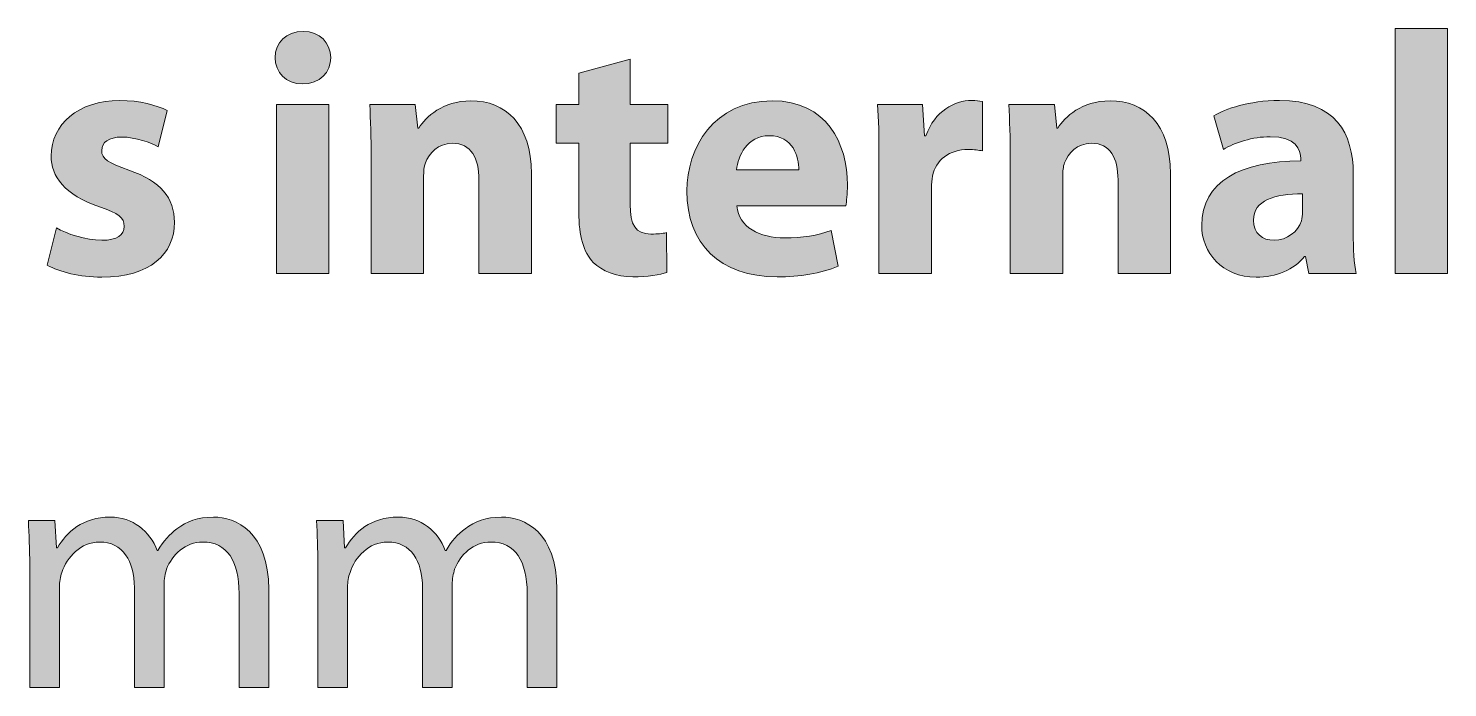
# Model space of a CAD drawing. Header units: inches. Extents: x 110 to 594, y -365 to 80.
# Drawn here: x 547.69 to 576.45, y -68.34 to -54.97 of the extents above; entities that cross this region are included whole.
import ezdxf

# ---------------------------------------------------------------- set-up
doc = ezdxf.new("R2010")
doc.units = ezdxf.units.IN
doc.header["$MEASUREMENT"] = 0
doc.layers.add('description', color=7, linetype='Continuous')

# ---------------------------------------------------------------- blocks, each defined once
blk = doc.blocks.new('block 25')
at = {"layer": 'description'}
h = blk.add_hatch(color=252, dxfattribs=at)
h.dxf.hatch_style = 2
edge = h.paths.add_edge_path()
edge.add_spline(control_points=[(553.819, -55.568), (553.819, -55.862), (553.602, -56.1), (553.245, -56.1), (552.91, -56.1), (552.693, -55.862), (552.693, -55.568), (552.693, -55.267), (552.917, -55.036), (553.26, -55.036), (553.602, -55.036), (553.813, -55.267), (553.819, -55.568)], knot_values=[0, 0, 0, 0, 1, 1, 1, 2, 2, 2, 3, 3, 3, 4, 4, 4, 4], degree=3, periodic=1)
h.paths.add_polyline_path([(552.721, -59.942), (552.721, -56.52), (553.784, -56.52), (553.784, -59.942)])
h = blk.add_hatch(color=252, dxfattribs=at)
h.dxf.hatch_style = 2
h.paths.add_polyline_path([(575.386, -54.973), (576.45, -54.973), (576.45, -59.942), (575.386, -59.942)])
h = blk.add_hatch(color=252, dxfattribs=at)
h.dxf.hatch_style = 2
edge = h.paths.add_edge_path()
edge.add_spline(control_points=[(559.888, -55.596), (559.888, -55.596), (559.888, -56.52), (559.888, -56.52), (559.888, -56.52), (560.651, -56.52), (560.651, -56.52), (560.651, -56.52), (560.651, -57.304), (560.651, -57.304), (560.651, -57.304), (559.888, -57.304), (559.888, -57.304), (559.888, -57.304), (559.888, -58.542), (559.888, -58.542), (559.888, -58.955), (559.993, -59.144), (560.308, -59.144), (560.455, -59.144), (560.525, -59.137), (560.623, -59.116), (560.623, -59.116), (560.63, -59.921), (560.63, -59.921), (560.497, -59.97), (560.238, -60.012), (559.944, -60.012), (559.602, -60.012), (559.314, -59.893), (559.14, -59.718), (558.944, -59.515), (558.846, -59.186), (558.846, -58.703), (558.846, -58.703), (558.846, -57.304), (558.846, -57.304), (558.846, -57.304), (558.391, -57.304), (558.391, -57.304), (558.391, -57.304), (558.391, -56.52), (558.391, -56.52), (558.391, -56.52), (558.846, -56.52), (558.846, -56.52), (558.846, -56.52), (558.846, -55.883), (558.846, -55.883), (558.846, -55.883), (559.888, -55.596), (559.888, -55.596)], knot_values=[0, 0, 0, 0, 1, 1, 1, 2, 2, 2, 3, 3, 3, 4, 4, 4, 5, 5, 5, 6, 6, 6, 7, 7, 7, 8, 8, 8, 9, 9, 9, 10, 10, 10, 11, 11, 11, 12, 12, 12, 13, 13, 13, 14, 14, 14, 15, 15, 15, 16, 16, 16, 17, 17, 17, 17], degree=3, periodic=1)
h = blk.add_hatch(color=252, dxfattribs=at)
h.dxf.hatch_style = 2
edge = h.paths.add_edge_path()
edge.add_spline(control_points=[(548.262, -59.018), (548.458, -59.137), (548.864, -59.27), (549.179, -59.27), (549.501, -59.27), (549.634, -59.165), (549.634, -58.99), (549.634, -58.808), (549.529, -58.724), (549.137, -58.591), (548.423, -58.353), (548.15, -57.969), (548.157, -57.563), (548.157, -56.919), (548.703, -56.436), (549.55, -56.436), (549.949, -56.436), (550.298, -56.534), (550.508, -56.639), (550.508, -56.639), (550.326, -57.374), (550.326, -57.374), (550.172, -57.29), (549.871, -57.178), (549.585, -57.178), (549.326, -57.178), (549.179, -57.283), (549.179, -57.451), (549.179, -57.619), (549.312, -57.703), (549.731, -57.85), (550.382, -58.073), (550.648, -58.409), (550.655, -58.906), (550.655, -59.55), (550.158, -60.019), (549.179, -60.019), (548.731, -60.019), (548.332, -59.914), (548.073, -59.774), (548.073, -59.774), (548.262, -59.018), (548.262, -59.018)], knot_values=[0, 0, 0, 0, 1, 1, 1, 2, 2, 2, 3, 3, 3, 4, 4, 4, 5, 5, 5, 6, 6, 6, 7, 7, 7, 8, 8, 8, 9, 9, 9, 10, 10, 10, 11, 11, 11, 12, 12, 12, 13, 13, 13, 14, 14, 14, 14], degree=3, periodic=1)
h = blk.add_hatch(color=252, dxfattribs=at)
h.dxf.hatch_style = 2
edge = h.paths.add_edge_path()
edge.add_spline(control_points=[(554.639, -57.612), (554.639, -57.185), (554.625, -56.828), (554.611, -56.52), (554.611, -56.52), (555.534, -56.52), (555.534, -56.52), (555.534, -56.52), (555.583, -56.996), (555.583, -56.996), (555.583, -56.996), (555.604, -56.996), (555.604, -56.996), (555.745, -56.772), (556.087, -56.443), (556.661, -56.443), (557.361, -56.443), (557.886, -56.912), (557.886, -57.92), (557.886, -57.92), (557.886, -59.942), (557.886, -59.942), (557.886, -59.942), (556.822, -59.942), (556.822, -59.942), (556.822, -59.942), (556.822, -58.046), (556.822, -58.046), (556.822, -57.605), (556.668, -57.304), (556.283, -57.304), (555.989, -57.304), (555.814, -57.507), (555.737, -57.703), (555.709, -57.773), (555.703, -57.871), (555.703, -57.969), (555.703, -57.969), (555.703, -59.942), (555.703, -59.942), (555.703, -59.942), (554.639, -59.942), (554.639, -59.942), (554.639, -59.942), (554.639, -57.612), (554.639, -57.612)], knot_values=[0, 0, 0, 0, 1, 1, 1, 2, 2, 2, 3, 3, 3, 4, 4, 4, 5, 5, 5, 6, 6, 6, 7, 7, 7, 8, 8, 8, 9, 9, 9, 10, 10, 10, 11, 11, 11, 12, 12, 12, 13, 13, 13, 14, 14, 14, 15, 15, 15, 15], degree=3, periodic=1)
h = blk.add_hatch(color=252, dxfattribs=at)
h.dxf.hatch_style = 2
edge = h.paths.add_edge_path()
edge.add_spline(control_points=[(562.051, -58.57), (562.079, -59.011), (562.52, -59.221), (563.017, -59.221), (563.381, -59.221), (563.675, -59.172), (563.962, -59.074), (563.962, -59.074), (564.102, -59.795), (564.102, -59.795), (563.752, -59.942), (563.325, -60.012), (562.863, -60.012), (561.701, -60.012), (561.037, -59.34), (561.037, -58.27), (561.037, -57.402), (561.576, -56.443), (562.765, -56.443), (563.871, -56.443), (564.29, -57.304), (564.29, -58.15), (564.29, -58.332), (564.27, -58.493), (564.256, -58.57), (564.256, -58.57), (562.051, -58.57), (562.051, -58.57)], knot_values=[0, 0, 0, 0, 1, 1, 1, 2, 2, 2, 3, 3, 3, 4, 4, 4, 5, 5, 5, 6, 6, 6, 7, 7, 7, 8, 8, 8, 9, 9, 9, 9], degree=3, periodic=1)
edge = h.paths.add_edge_path()
edge.add_spline(control_points=[(563.304, -57.843), (563.304, -57.584), (563.192, -57.15), (562.702, -57.15), (562.254, -57.15), (562.073, -57.563), (562.044, -57.843), (562.044, -57.843), (563.304, -57.843), (563.304, -57.843)], knot_values=[0, 0, 0, 0, 1, 1, 1, 2, 2, 2, 3, 3, 3, 3], degree=3, periodic=1)
h = blk.add_hatch(color=252, dxfattribs=at)
h.dxf.hatch_style = 2
edge = h.paths.add_edge_path()
edge.add_spline(control_points=[(564.929, -57.647), (564.929, -57.143), (564.922, -56.814), (564.901, -56.52), (564.901, -56.52), (565.81, -56.52), (565.81, -56.52), (565.81, -56.52), (565.852, -57.15), (565.852, -57.15), (565.852, -57.15), (565.88, -57.15), (565.88, -57.15), (566.055, -56.646), (566.468, -56.436), (566.804, -56.436), (566.902, -56.436), (566.951, -56.443), (567.028, -56.457), (567.028, -56.457), (567.028, -57.458), (567.028, -57.458), (566.944, -57.444), (566.86, -57.43), (566.741, -57.43), (566.349, -57.43), (566.083, -57.64), (566.013, -57.969), (565.999, -58.039), (565.992, -58.123), (565.992, -58.206), (565.992, -58.206), (565.992, -59.942), (565.992, -59.942), (565.992, -59.942), (564.929, -59.942), (564.929, -59.942), (564.929, -59.942), (564.929, -57.647), (564.929, -57.647)], knot_values=[0, 0, 0, 0, 1, 1, 1, 2, 2, 2, 3, 3, 3, 4, 4, 4, 5, 5, 5, 6, 6, 6, 7, 7, 7, 8, 8, 8, 9, 9, 9, 10, 10, 10, 11, 11, 11, 12, 12, 12, 13, 13, 13, 13], degree=3, periodic=1)
h = blk.add_hatch(color=252, dxfattribs=at)
h.dxf.hatch_style = 2
edge = h.paths.add_edge_path()
edge.add_spline(control_points=[(567.589, -57.612), (567.589, -57.185), (567.575, -56.828), (567.561, -56.52), (567.561, -56.52), (568.485, -56.52), (568.485, -56.52), (568.485, -56.52), (568.533, -56.996), (568.533, -56.996), (568.533, -56.996), (568.554, -56.996), (568.554, -56.996), (568.694, -56.772), (569.037, -56.443), (569.611, -56.443), (570.311, -56.443), (570.835, -56.912), (570.835, -57.92), (570.835, -57.92), (570.835, -59.942), (570.835, -59.942), (570.835, -59.942), (569.772, -59.942), (569.772, -59.942), (569.772, -59.942), (569.772, -58.046), (569.772, -58.046), (569.772, -57.605), (569.618, -57.304), (569.233, -57.304), (568.939, -57.304), (568.764, -57.507), (568.687, -57.703), (568.66, -57.773), (568.652, -57.871), (568.652, -57.969), (568.652, -57.969), (568.652, -59.942), (568.652, -59.942), (568.652, -59.942), (567.589, -59.942), (567.589, -59.942), (567.589, -59.942), (567.589, -57.612), (567.589, -57.612)], knot_values=[0, 0, 0, 0, 1, 1, 1, 2, 2, 2, 3, 3, 3, 4, 4, 4, 5, 5, 5, 6, 6, 6, 7, 7, 7, 8, 8, 8, 9, 9, 9, 10, 10, 10, 11, 11, 11, 12, 12, 12, 13, 13, 13, 14, 14, 14, 15, 15, 15, 15], degree=3, periodic=1)
h = blk.add_hatch(color=252, dxfattribs=at)
h.dxf.hatch_style = 2
edge = h.paths.add_edge_path()
edge.add_spline(control_points=[(574.539, -59.116), (574.539, -59.438), (574.553, -59.753), (574.595, -59.942), (574.595, -59.942), (573.636, -59.942), (573.636, -59.942), (573.636, -59.942), (573.573, -59.599), (573.573, -59.599), (573.573, -59.599), (573.552, -59.599), (573.552, -59.599), (573.328, -59.872), (572.978, -60.019), (572.572, -60.019), (571.879, -60.019), (571.467, -59.515), (571.467, -58.969), (571.467, -58.081), (572.264, -57.661), (573.475, -57.661), (573.475, -57.661), (573.475, -57.619), (573.475, -57.619), (573.475, -57.43), (573.377, -57.171), (572.852, -57.171), (572.502, -57.171), (572.132, -57.29), (571.908, -57.43), (571.908, -57.43), (571.712, -56.744), (571.712, -56.744), (571.95, -56.611), (572.418, -56.436), (573.041, -56.436), (574.182, -56.436), (574.539, -57.108), (574.539, -57.92), (574.539, -57.92), (574.539, -59.116), (574.539, -59.116)], knot_values=[0, 0, 0, 0, 1, 1, 1, 2, 2, 2, 3, 3, 3, 4, 4, 4, 5, 5, 5, 6, 6, 6, 7, 7, 7, 8, 8, 8, 9, 9, 9, 10, 10, 10, 11, 11, 11, 12, 12, 12, 13, 13, 13, 14, 14, 14, 14], degree=3, periodic=1)
edge = h.paths.add_edge_path()
edge.add_spline(control_points=[(573.51, -58.326), (572.95, -58.326), (572.516, -58.458), (572.516, -58.864), (572.516, -59.137), (572.698, -59.27), (572.936, -59.27), (573.195, -59.27), (573.419, -59.095), (573.489, -58.878), (573.503, -58.822), (573.51, -58.759), (573.51, -58.696), (573.51, -58.696), (573.51, -58.326), (573.51, -58.326)], knot_values=[0, 0, 0, 0, 1, 1, 1, 2, 2, 2, 3, 3, 3, 4, 4, 4, 5, 5, 5, 5], degree=3, periodic=1)
h = blk.add_hatch(color=252, dxfattribs=at)
h.dxf.hatch_style = 2
edge = h.paths.add_edge_path()
edge.add_spline(control_points=[(547.722, -65.872), (547.722, -65.515), (547.708, -65.235), (547.694, -64.955), (547.694, -64.955), (548.233, -64.955), (548.233, -64.955), (548.233, -64.955), (548.261, -65.508), (548.261, -65.508), (548.261, -65.508), (548.282, -65.508), (548.282, -65.508), (548.471, -65.186), (548.786, -64.885), (549.353, -64.885), (549.807, -64.885), (550.157, -65.165), (550.304, -65.564), (550.304, -65.564), (550.318, -65.564), (550.318, -65.564), (550.423, -65.368), (550.563, -65.228), (550.703, -65.123), (550.906, -64.969), (551.123, -64.885), (551.445, -64.885), (551.9, -64.885), (552.565, -65.179), (552.565, -66.355), (552.565, -66.355), (552.565, -68.342), (552.565, -68.342), (552.565, -68.342), (551.963, -68.342), (551.963, -68.342), (551.963, -68.342), (551.963, -66.431), (551.963, -66.431), (551.963, -65.774), (551.718, -65.389), (551.228, -65.389), (550.871, -65.389), (550.605, -65.648), (550.493, -65.942), (550.465, -66.033), (550.444, -66.138), (550.444, -66.25), (550.444, -66.25), (550.444, -68.342), (550.444, -68.342), (550.444, -68.342), (549.842, -68.342), (549.842, -68.342), (549.842, -68.342), (549.842, -66.313), (549.842, -66.313), (549.842, -65.774), (549.605, -65.389), (549.135, -65.389), (548.758, -65.389), (548.471, -65.697), (548.373, -66.005), (548.338, -66.089), (548.324, -66.201), (548.324, -66.306), (548.324, -66.306), (548.324, -68.342), (548.324, -68.342), (548.324, -68.342), (547.722, -68.342), (547.722, -68.342), (547.722, -68.342), (547.722, -65.872), (547.722, -65.872)], knot_values=[0, 0, 0, 0, 1, 1, 1, 2, 2, 2, 3, 3, 3, 4, 4, 4, 5, 5, 5, 6, 6, 6, 7, 7, 7, 8, 8, 8, 9, 9, 9, 10, 10, 10, 11, 11, 11, 12, 12, 12, 13, 13, 13, 14, 14, 14, 15, 15, 15, 16, 16, 16, 17, 17, 17, 18, 18, 18, 19, 19, 19, 20, 20, 20, 21, 21, 21, 22, 22, 22, 23, 23, 23, 24, 24, 24, 25, 25, 25, 25], degree=3, periodic=1)
h = blk.add_hatch(color=252, dxfattribs=at)
h.dxf.hatch_style = 2
edge = h.paths.add_edge_path()
edge.add_spline(control_points=[(553.56, -65.872), (553.56, -65.515), (553.546, -65.235), (553.532, -64.955), (553.532, -64.955), (554.071, -64.955), (554.071, -64.955), (554.071, -64.955), (554.099, -65.508), (554.099, -65.508), (554.099, -65.508), (554.12, -65.508), (554.12, -65.508), (554.309, -65.186), (554.624, -64.885), (555.191, -64.885), (555.645, -64.885), (555.995, -65.165), (556.142, -65.564), (556.142, -65.564), (556.156, -65.564), (556.156, -65.564), (556.261, -65.368), (556.401, -65.228), (556.541, -65.123), (556.744, -64.969), (556.961, -64.885), (557.283, -64.885), (557.738, -64.885), (558.403, -65.179), (558.403, -66.355), (558.403, -66.355), (558.403, -68.342), (558.403, -68.342), (558.403, -68.342), (557.801, -68.342), (557.801, -68.342), (557.801, -68.342), (557.801, -66.431), (557.801, -66.431), (557.801, -65.774), (557.556, -65.389), (557.066, -65.389), (556.709, -65.389), (556.443, -65.648), (556.331, -65.942), (556.303, -66.033), (556.282, -66.138), (556.282, -66.25), (556.282, -66.25), (556.282, -68.342), (556.282, -68.342), (556.282, -68.342), (555.68, -68.342), (555.68, -68.342), (555.68, -68.342), (555.68, -66.313), (555.68, -66.313), (555.68, -65.774), (555.443, -65.389), (554.974, -65.389), (554.596, -65.389), (554.309, -65.697), (554.211, -66.005), (554.176, -66.089), (554.162, -66.201), (554.162, -66.306), (554.162, -66.306), (554.162, -68.342), (554.162, -68.342), (554.162, -68.342), (553.56, -68.342), (553.56, -68.342), (553.56, -68.342), (553.56, -65.872), (553.56, -65.872)], knot_values=[0, 0, 0, 0, 1, 1, 1, 2, 2, 2, 3, 3, 3, 4, 4, 4, 5, 5, 5, 6, 6, 6, 7, 7, 7, 8, 8, 8, 9, 9, 9, 10, 10, 10, 11, 11, 11, 12, 12, 12, 13, 13, 13, 14, 14, 14, 15, 15, 15, 16, 16, 16, 17, 17, 17, 18, 18, 18, 19, 19, 19, 20, 20, 20, 21, 21, 21, 22, 22, 22, 23, 23, 23, 24, 24, 24, 25, 25, 25, 25], degree=3, periodic=1)
at = {"layer": 'description', "lineweight": 0}
for points in [[(575.386, -54.973), (576.45, -54.973), (576.45, -59.942), (575.386, -59.942), (575.386, -54.973)], [(552.721, -59.942), (552.721, -56.52), (553.784, -56.52), (553.784, -59.942), (552.721, -59.942)]]:
    blk.add_lwpolyline(points, dxfattribs=at)
for points, knots in [([(553.819, -55.568), (553.819, -55.862), (553.602, -56.1), (553.245, -56.1), (552.91, -56.1), (552.693, -55.862), (552.693, -55.568), (552.693, -55.267), (552.917, -55.036), (553.26, -55.036), (553.602, -55.036), (553.813, -55.267), (553.819, -55.568)], [0, 0, 0, 0, 1, 1, 1, 2, 2, 2, 3, 3, 3, 4, 4, 4, 4]), ([(559.888, -55.596), (559.888, -55.596), (559.888, -56.52), (559.888, -56.52), (559.888, -56.52), (560.651, -56.52), (560.651, -56.52), (560.651, -56.52), (560.651, -57.304), (560.651, -57.304), (560.651, -57.304), (559.888, -57.304), (559.888, -57.304), (559.888, -57.304), (559.888, -58.542), (559.888, -58.542), (559.888, -58.955), (559.993, -59.144), (560.308, -59.144), (560.455, -59.144), (560.525, -59.137), (560.623, -59.116), (560.623, -59.116), (560.63, -59.921), (560.63, -59.921), (560.497, -59.97), (560.238, -60.012), (559.944, -60.012), (559.602, -60.012), (559.314, -59.893), (559.14, -59.718), (558.944, -59.515), (558.846, -59.186), (558.846, -58.703), (558.846, -58.703), (558.846, -57.304), (558.846, -57.304), (558.846, -57.304), (558.391, -57.304), (558.391, -57.304), (558.391, -57.304), (558.391, -56.52), (558.391, -56.52), (558.391, -56.52), (558.846, -56.52), (558.846, -56.52), (558.846, -56.52), (558.846, -55.883), (558.846, -55.883), (558.846, -55.883), (559.888, -55.596), (559.888, -55.596)], [0, 0, 0, 0, 1, 1, 1, 2, 2, 2, 3, 3, 3, 4, 4, 4, 5, 5, 5, 6, 6, 6, 7, 7, 7, 8, 8, 8, 9, 9, 9, 10, 10, 10, 11, 11, 11, 12, 12, 12, 13, 13, 13, 14, 14, 14, 15, 15, 15, 16, 16, 16, 17, 17, 17, 17]), ([(548.262, -59.018), (548.458, -59.137), (548.864, -59.27), (549.179, -59.27), (549.501, -59.27), (549.634, -59.165), (549.634, -58.99), (549.634, -58.808), (549.529, -58.724), (549.137, -58.591), (548.423, -58.353), (548.15, -57.969), (548.157, -57.563), (548.157, -56.919), (548.703, -56.436), (549.55, -56.436), (549.949, -56.436), (550.298, -56.534), (550.508, -56.639), (550.508, -56.639), (550.326, -57.374), (550.326, -57.374), (550.172, -57.29), (549.871, -57.178), (549.585, -57.178), (549.326, -57.178), (549.179, -57.283), (549.179, -57.451), (549.179, -57.619), (549.312, -57.703), (549.731, -57.85), (550.382, -58.073), (550.648, -58.409), (550.655, -58.906), (550.655, -59.55), (550.158, -60.019), (549.179, -60.019), (548.731, -60.019), (548.332, -59.914), (548.073, -59.774), (548.073, -59.774), (548.262, -59.018), (548.262, -59.018)], [0, 0, 0, 0, 1, 1, 1, 2, 2, 2, 3, 3, 3, 4, 4, 4, 5, 5, 5, 6, 6, 6, 7, 7, 7, 8, 8, 8, 9, 9, 9, 10, 10, 10, 11, 11, 11, 12, 12, 12, 13, 13, 13, 14, 14, 14, 14]), ([(554.639, -57.612), (554.639, -57.185), (554.625, -56.828), (554.611, -56.52), (554.611, -56.52), (555.534, -56.52), (555.534, -56.52), (555.534, -56.52), (555.583, -56.996), (555.583, -56.996), (555.583, -56.996), (555.604, -56.996), (555.604, -56.996), (555.745, -56.772), (556.087, -56.443), (556.661, -56.443), (557.361, -56.443), (557.886, -56.912), (557.886, -57.92), (557.886, -57.92), (557.886, -59.942), (557.886, -59.942), (557.886, -59.942), (556.822, -59.942), (556.822, -59.942), (556.822, -59.942), (556.822, -58.046), (556.822, -58.046), (556.822, -57.605), (556.668, -57.304), (556.283, -57.304), (555.989, -57.304), (555.814, -57.507), (555.737, -57.703), (555.709, -57.773), (555.703, -57.871), (555.703, -57.969), (555.703, -57.969), (555.703, -59.942), (555.703, -59.942), (555.703, -59.942), (554.639, -59.942), (554.639, -59.942), (554.639, -59.942), (554.639, -57.612), (554.639, -57.612)], [0, 0, 0, 0, 1, 1, 1, 2, 2, 2, 3, 3, 3, 4, 4, 4, 5, 5, 5, 6, 6, 6, 7, 7, 7, 8, 8, 8, 9, 9, 9, 10, 10, 10, 11, 11, 11, 12, 12, 12, 13, 13, 13, 14, 14, 14, 15, 15, 15, 15]), ([(562.051, -58.57), (562.079, -59.011), (562.52, -59.221), (563.017, -59.221), (563.381, -59.221), (563.675, -59.172), (563.962, -59.074), (563.962, -59.074), (564.102, -59.795), (564.102, -59.795), (563.752, -59.942), (563.325, -60.012), (562.863, -60.012), (561.701, -60.012), (561.037, -59.34), (561.037, -58.27), (561.037, -57.402), (561.576, -56.443), (562.765, -56.443), (563.871, -56.443), (564.29, -57.304), (564.29, -58.15), (564.29, -58.332), (564.27, -58.493), (564.256, -58.57), (564.256, -58.57), (562.051, -58.57), (562.051, -58.57)], [0, 0, 0, 0, 1, 1, 1, 2, 2, 2, 3, 3, 3, 4, 4, 4, 5, 5, 5, 6, 6, 6, 7, 7, 7, 8, 8, 8, 9, 9, 9, 9]), ([(564.929, -57.647), (564.929, -57.143), (564.922, -56.814), (564.901, -56.52), (564.901, -56.52), (565.81, -56.52), (565.81, -56.52), (565.81, -56.52), (565.852, -57.15), (565.852, -57.15), (565.852, -57.15), (565.88, -57.15), (565.88, -57.15), (566.055, -56.646), (566.468, -56.436), (566.804, -56.436), (566.902, -56.436), (566.951, -56.443), (567.028, -56.457), (567.028, -56.457), (567.028, -57.458), (567.028, -57.458), (566.944, -57.444), (566.86, -57.43), (566.741, -57.43), (566.349, -57.43), (566.083, -57.64), (566.013, -57.969), (565.999, -58.039), (565.992, -58.123), (565.992, -58.206), (565.992, -58.206), (565.992, -59.942), (565.992, -59.942), (565.992, -59.942), (564.929, -59.942), (564.929, -59.942), (564.929, -59.942), (564.929, -57.647), (564.929, -57.647)], [0, 0, 0, 0, 1, 1, 1, 2, 2, 2, 3, 3, 3, 4, 4, 4, 5, 5, 5, 6, 6, 6, 7, 7, 7, 8, 8, 8, 9, 9, 9, 10, 10, 10, 11, 11, 11, 12, 12, 12, 13, 13, 13, 13]), ([(567.589, -57.612), (567.589, -57.185), (567.575, -56.828), (567.561, -56.52), (567.561, -56.52), (568.485, -56.52), (568.485, -56.52), (568.485, -56.52), (568.533, -56.996), (568.533, -56.996), (568.533, -56.996), (568.554, -56.996), (568.554, -56.996), (568.694, -56.772), (569.037, -56.443), (569.611, -56.443), (570.311, -56.443), (570.835, -56.912), (570.835, -57.92), (570.835, -57.92), (570.835, -59.942), (570.835, -59.942), (570.835, -59.942), (569.772, -59.942), (569.772, -59.942), (569.772, -59.942), (569.772, -58.046), (569.772, -58.046), (569.772, -57.605), (569.618, -57.304), (569.233, -57.304), (568.939, -57.304), (568.764, -57.507), (568.687, -57.703), (568.66, -57.773), (568.652, -57.871), (568.652, -57.969), (568.652, -57.969), (568.652, -59.942), (568.652, -59.942), (568.652, -59.942), (567.589, -59.942), (567.589, -59.942), (567.589, -59.942), (567.589, -57.612), (567.589, -57.612)], [0, 0, 0, 0, 1, 1, 1, 2, 2, 2, 3, 3, 3, 4, 4, 4, 5, 5, 5, 6, 6, 6, 7, 7, 7, 8, 8, 8, 9, 9, 9, 10, 10, 10, 11, 11, 11, 12, 12, 12, 13, 13, 13, 14, 14, 14, 15, 15, 15, 15]), ([(574.539, -59.116), (574.539, -59.438), (574.553, -59.753), (574.595, -59.942), (574.595, -59.942), (573.636, -59.942), (573.636, -59.942), (573.636, -59.942), (573.573, -59.599), (573.573, -59.599), (573.573, -59.599), (573.552, -59.599), (573.552, -59.599), (573.328, -59.872), (572.978, -60.019), (572.572, -60.019), (571.879, -60.019), (571.467, -59.515), (571.467, -58.969), (571.467, -58.081), (572.264, -57.661), (573.475, -57.661), (573.475, -57.661), (573.475, -57.619), (573.475, -57.619), (573.475, -57.43), (573.377, -57.171), (572.852, -57.171), (572.502, -57.171), (572.132, -57.29), (571.908, -57.43), (571.908, -57.43), (571.712, -56.744), (571.712, -56.744), (571.95, -56.611), (572.418, -56.436), (573.041, -56.436), (574.182, -56.436), (574.539, -57.108), (574.539, -57.92), (574.539, -57.92), (574.539, -59.116), (574.539, -59.116)], [0, 0, 0, 0, 1, 1, 1, 2, 2, 2, 3, 3, 3, 4, 4, 4, 5, 5, 5, 6, 6, 6, 7, 7, 7, 8, 8, 8, 9, 9, 9, 10, 10, 10, 11, 11, 11, 12, 12, 12, 13, 13, 13, 14, 14, 14, 14]), ([(563.304, -57.843), (563.304, -57.584), (563.192, -57.15), (562.702, -57.15), (562.254, -57.15), (562.073, -57.563), (562.044, -57.843), (562.044, -57.843), (563.304, -57.843), (563.304, -57.843)], [0, 0, 0, 0, 1, 1, 1, 2, 2, 2, 3, 3, 3, 3]), ([(573.51, -58.326), (572.95, -58.326), (572.516, -58.458), (572.516, -58.864), (572.516, -59.137), (572.698, -59.27), (572.936, -59.27), (573.195, -59.27), (573.419, -59.095), (573.489, -58.878), (573.503, -58.822), (573.51, -58.759), (573.51, -58.696), (573.51, -58.696), (573.51, -58.326), (573.51, -58.326)], [0, 0, 0, 0, 1, 1, 1, 2, 2, 2, 3, 3, 3, 4, 4, 4, 5, 5, 5, 5]), ([(547.722, -65.872), (547.722, -65.515), (547.708, -65.235), (547.694, -64.955), (547.694, -64.955), (548.233, -64.955), (548.233, -64.955), (548.233, -64.955), (548.261, -65.508), (548.261, -65.508), (548.261, -65.508), (548.282, -65.508), (548.282, -65.508), (548.471, -65.186), (548.786, -64.885), (549.353, -64.885), (549.807, -64.885), (550.157, -65.165), (550.304, -65.564), (550.304, -65.564), (550.318, -65.564), (550.318, -65.564), (550.423, -65.368), (550.563, -65.228), (550.703, -65.123), (550.906, -64.969), (551.123, -64.885), (551.445, -64.885), (551.9, -64.885), (552.565, -65.179), (552.565, -66.355), (552.565, -66.355), (552.565, -68.342), (552.565, -68.342), (552.565, -68.342), (551.963, -68.342), (551.963, -68.342), (551.963, -68.342), (551.963, -66.431), (551.963, -66.431), (551.963, -65.774), (551.718, -65.389), (551.228, -65.389), (550.871, -65.389), (550.605, -65.648), (550.493, -65.942), (550.465, -66.033), (550.444, -66.138), (550.444, -66.25), (550.444, -66.25), (550.444, -68.342), (550.444, -68.342), (550.444, -68.342), (549.842, -68.342), (549.842, -68.342), (549.842, -68.342), (549.842, -66.313), (549.842, -66.313), (549.842, -65.774), (549.605, -65.389), (549.135, -65.389), (548.758, -65.389), (548.471, -65.697), (548.373, -66.005), (548.338, -66.089), (548.324, -66.201), (548.324, -66.306), (548.324, -66.306), (548.324, -68.342), (548.324, -68.342), (548.324, -68.342), (547.722, -68.342), (547.722, -68.342), (547.722, -68.342), (547.722, -65.872), (547.722, -65.872)], [0, 0, 0, 0, 1, 1, 1, 2, 2, 2, 3, 3, 3, 4, 4, 4, 5, 5, 5, 6, 6, 6, 7, 7, 7, 8, 8, 8, 9, 9, 9, 10, 10, 10, 11, 11, 11, 12, 12, 12, 13, 13, 13, 14, 14, 14, 15, 15, 15, 16, 16, 16, 17, 17, 17, 18, 18, 18, 19, 19, 19, 20, 20, 20, 21, 21, 21, 22, 22, 22, 23, 23, 23, 24, 24, 24, 25, 25, 25, 25]), ([(553.56, -65.872), (553.56, -65.515), (553.546, -65.235), (553.532, -64.955), (553.532, -64.955), (554.071, -64.955), (554.071, -64.955), (554.071, -64.955), (554.099, -65.508), (554.099, -65.508), (554.099, -65.508), (554.12, -65.508), (554.12, -65.508), (554.309, -65.186), (554.624, -64.885), (555.191, -64.885), (555.645, -64.885), (555.995, -65.165), (556.142, -65.564), (556.142, -65.564), (556.156, -65.564), (556.156, -65.564), (556.261, -65.368), (556.401, -65.228), (556.541, -65.123), (556.744, -64.969), (556.961, -64.885), (557.283, -64.885), (557.738, -64.885), (558.403, -65.179), (558.403, -66.355), (558.403, -66.355), (558.403, -68.342), (558.403, -68.342), (558.403, -68.342), (557.801, -68.342), (557.801, -68.342), (557.801, -68.342), (557.801, -66.431), (557.801, -66.431), (557.801, -65.774), (557.556, -65.389), (557.066, -65.389), (556.709, -65.389), (556.443, -65.648), (556.331, -65.942), (556.303, -66.033), (556.282, -66.138), (556.282, -66.25), (556.282, -66.25), (556.282, -68.342), (556.282, -68.342), (556.282, -68.342), (555.68, -68.342), (555.68, -68.342), (555.68, -68.342), (555.68, -66.313), (555.68, -66.313), (555.68, -65.774), (555.443, -65.389), (554.974, -65.389), (554.596, -65.389), (554.309, -65.697), (554.211, -66.005), (554.176, -66.089), (554.162, -66.201), (554.162, -66.306), (554.162, -66.306), (554.162, -68.342), (554.162, -68.342), (554.162, -68.342), (553.56, -68.342), (553.56, -68.342), (553.56, -68.342), (553.56, -65.872), (553.56, -65.872)], [0, 0, 0, 0, 1, 1, 1, 2, 2, 2, 3, 3, 3, 4, 4, 4, 5, 5, 5, 6, 6, 6, 7, 7, 7, 8, 8, 8, 9, 9, 9, 10, 10, 10, 11, 11, 11, 12, 12, 12, 13, 13, 13, 14, 14, 14, 15, 15, 15, 16, 16, 16, 17, 17, 17, 18, 18, 18, 19, 19, 19, 20, 20, 20, 21, 21, 21, 22, 22, 22, 23, 23, 23, 24, 24, 24, 25, 25, 25, 25])]:
    blk.add_open_spline(points, degree=3, knots=knots, dxfattribs=at)
blk = doc.blocks.new('block 24')
at = {"layer": 'description'}
blk.add_blockref('block 25', (0, 0), dxfattribs=at)

msp = doc.modelspace()

# ---------------------------------------------------------------- block references
at = {"layer": 'description'}
msp.add_blockref('block 24', (0, 0), dxfattribs=at)

doc.saveas('drawing.dxf')
